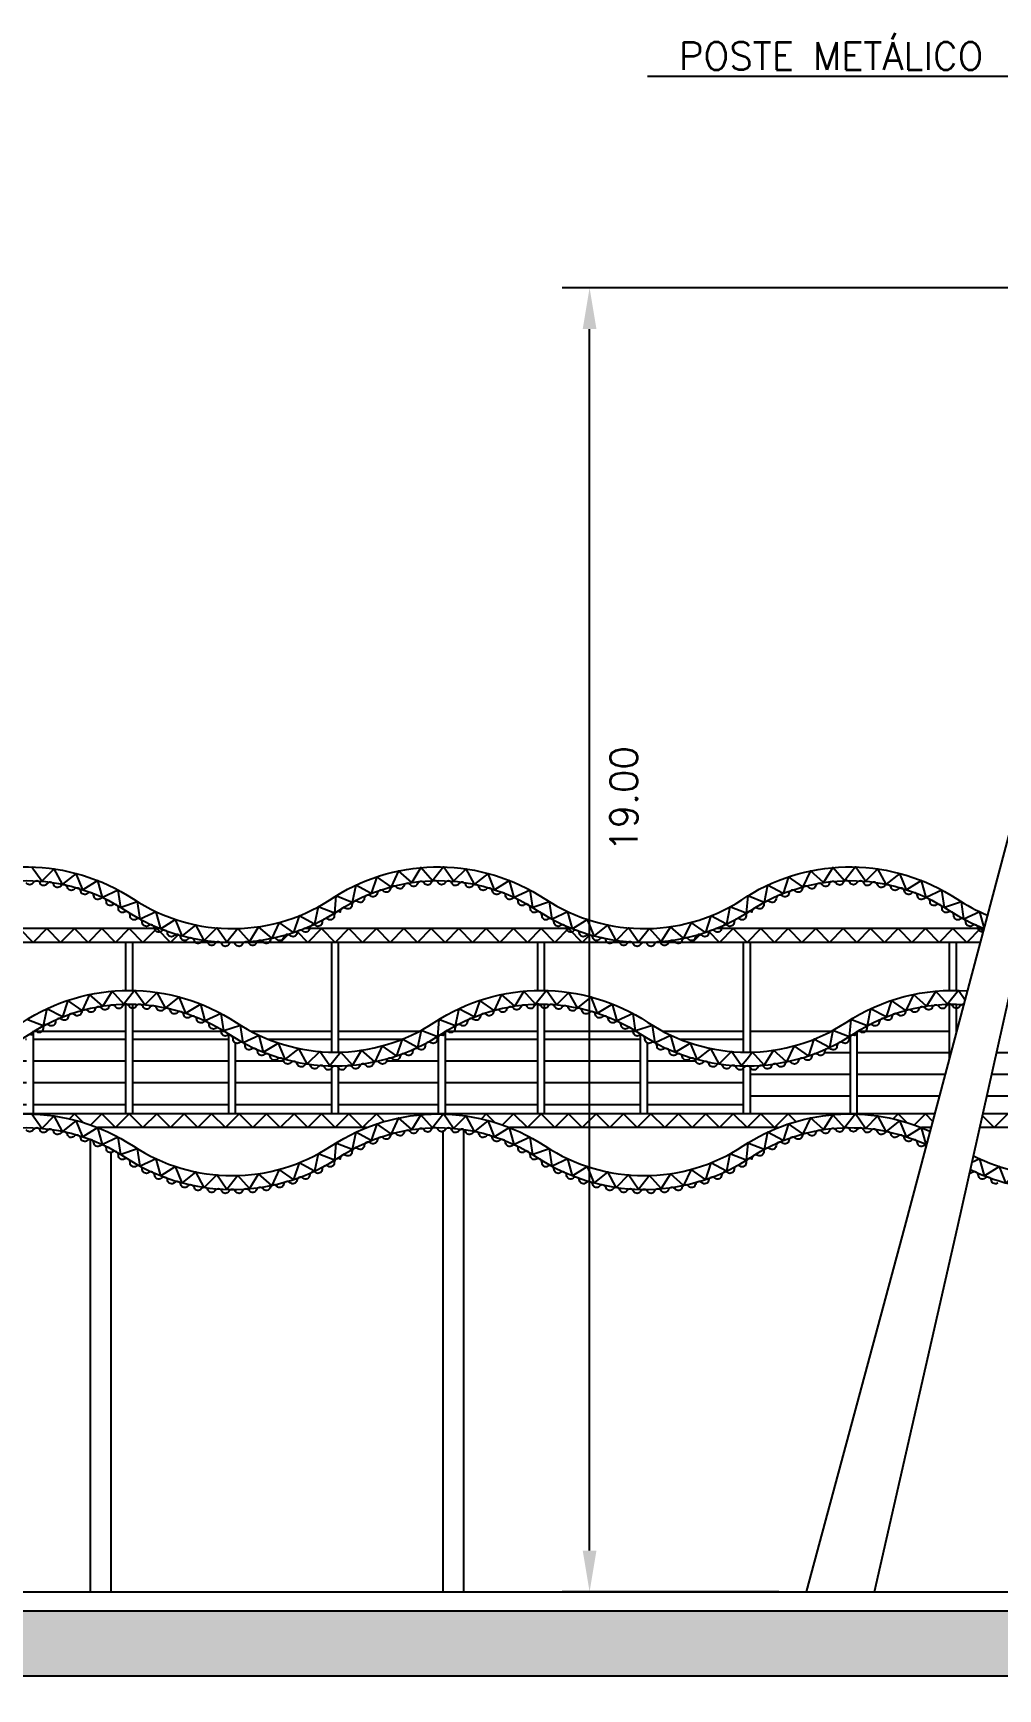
# Model space of a CAD drawing. Header units: millimetres. Extents: x 462 to 740, y -508 to -73.
# Drawn here: x 669.72 to 683.78, y -437.27 to -413.14 of the extents above; entities that cross this region are included whole.
import ezdxf

# ---------------------------------------------------------------- set-up
doc = ezdxf.new("R2010")
doc.units = ezdxf.units.MM
doc.header["$LTSCALE"] = 0.1
doc.header["$PDMODE"] = 3
doc.header["$PDSIZE"] = 0.005
for name, color, linetype in [('azul-claro', 130, 'Continuous'), ('COTAS', 6, 'Continuous'), ('nivel', 1, 'Continuous'), ('ondas-claras', 130, 'Continuous'), ('ondas-escuras', 160, 'Continuous'), ('Parede alta', 5, 'Continuous')]:
    doc.layers.add(name, color=color, linetype=linetype)
doc.styles.add('RO-00', font='romans.shx')
doc.dimstyles.new('COTAS-300', dxfattribs={"dimscale": 0, "dimtxt": 0.4, "dimasz": 0.6, "dimexe": 0.4, "dimexo": 0.4, "dimgap": 0.3, "dimtad": 1, "dimzin": 1, "dimdsep": 46, "dimtxsty": 'RO-00', "dimcen": 2.5, "dimclrd": 6, "dimclre": 6, "dimclrt": 2, "dimadec": 0, "dimazin": 0, "dimtfac": 1, "dimtmove": 2, "dimatfit": 2, "dimfxl": 1, "dimtolj": 1, "dimtzin": 0, "dimarcsym": 0})

# ---------------------------------------------------------------- blocks, each defined once
blk = doc.blocks.new('*D79')
at = {"layer": 'COTAS', "color": 6, "lineweight": -2}
for p, q in [((685.655, -416.85), (677.428, -416.85)), ((677.828, -435.25), (677.828, -417.45)), ((680.583, -435.85), (677.428, -435.85))]:
    blk.add_line(p, q, dxfattribs=at)
at = {"layer": 'COTAS', "color": 6}
for points in [[(677.728, -417.45), (677.928, -417.45), (677.828, -416.85)], [(677.728, -435.25), (677.928, -435.25), (677.828, -435.85)]]:
    blk.add_solid(points, dxfattribs=at)
at = {"layer": 'Defpoints', "color": 0}
for p in [(677.828, -416.85), (686.055, -416.85), (680.983, -435.85)]:
    blk.add_point(p, dxfattribs=at)
at = {"layer": 'COTAS', "color": 2, "insert": (678.328, -424.297), "char_height": 0.4, "attachment_point": 5, "rotation": 90, "style": 'RO-00'}
blk.add_mtext('\\A1;19.00', dxfattribs=at)

msp = doc.modelspace()

# ---------------------------------------------------------------- hatches: boundary and pattern name
h = msp.add_hatch()
h.set_pattern_fill('LINE', color=256, scale=0.1, style=0)
h.set_pattern_definition([(180, (1295.52307, 93.53916), (0, 0.3175), [])])
h.paths.add_polyline_path([(672.903, -427.687), (674.072, -427.687), (674.072, -427.986, -0.116451)])
h.paths.add_polyline_path([(672.672, -427.855, 0.237937), (672.723, -427.85, -0.268983), (672.781, -427.848), (672.781, -427.848, -0.268989), (672.811, -427.898, 0.610099), (672.902, -427.943, -0.268989), (672.959, -427.937), (672.959, -427.937, -0.268983), (672.993, -427.984, 0.6101), (673.087, -428.022, -0.268983), (673.144, -428.012), (673.144, -428.012, -0.268989), (673.181, -428.057, 0.610099), (673.277, -428.089, -0.26899), (673.334, -428.075), (673.334, -428.075, -0.268984), (673.374, -428.117, 0.6101), (673.472, -428.142, -0.579938), (673.57, -428.163, 0.610099), (673.67, -428.181, -0.579938), (673.769, -428.195, 0.6101), (673.87, -428.205, -0.579938), (673.97, -428.212, 0.610099), (674.071, -428.216, -0.001454), (674.072, -428.216), (674.072, -428.887), (672.672, -428.887)])
h.paths.add_polyline_path([(671.172, -427.687), (672.465, -427.687, -0.020521), (672.465, -427.692, 0.5853), (672.55, -427.745, -0.098516), (672.572, -427.739), (672.572, -428.887), (671.172, -428.887)])
h.paths.add_polyline_path([(669.727, -427.689, -0.024038), (669.732, -427.687), (669.768, -427.687, -0.049924), (669.778, -427.692, 0.312343), (669.844, -427.687), (671.072, -427.687), (671.072, -428.887), (669.727, -428.887)])
h.paths.add_polyline_path([(668.172, -428.216, -0.001448), (668.172, -428.216, 0.6101), (668.273, -428.212, -0.579938), (668.373, -428.205, 0.610099), (668.474, -428.195, -0.579938), (668.573, -428.181, 0.6101), (668.673, -428.163, -0.579938), (668.771, -428.142, 0.610099), (668.869, -428.117, -0.579938), (668.966, -428.089, 0.6101), (669.062, -428.057, -0.579938), (669.156, -428.022, 0.610099), (669.25, -427.984, -0.579938), (669.341, -427.943, 0.6101), (669.432, -427.898, -0.579938), (669.52, -427.85, 0.610099), (669.608, -427.799, -0.222137), (669.627, -427.754), (669.627, -428.887), (668.172, -428.887)])
h.paths.add_polyline_path([(668.172, -427.687), (669.34, -427.687, -0.116451), (668.172, -427.986)])
h = msp.add_hatch()
h.set_pattern_fill('LINE', color=256, scale=0.1, style=0)
h.set_pattern_definition([(180, (1301.52307, 93.53916), (0, 0.3175), [])])
h.paths.add_polyline_path([(678.903, -427.687), (680.072, -427.687), (680.072, -427.986, -0.116451)])
h.paths.add_polyline_path([(678.672, -427.855, 0.237937), (678.723, -427.85, -0.268983), (678.781, -427.848), (678.781, -427.848, -0.268989), (678.811, -427.898, 0.610099), (678.902, -427.943, -0.268989), (678.959, -427.937), (678.959, -427.937, -0.268983), (678.993, -427.984, 0.6101), (679.087, -428.022, -0.268983), (679.144, -428.012), (679.144, -428.012, -0.268989), (679.181, -428.057, 0.610099), (679.277, -428.089, -0.26899), (679.334, -428.075), (679.334, -428.075, -0.268984), (679.374, -428.117, 0.6101), (679.472, -428.142, -0.579938), (679.57, -428.163, 0.610099), (679.67, -428.181, -0.579938), (679.769, -428.195, 0.6101), (679.87, -428.205, -0.579938), (679.97, -428.212, 0.610099), (680.071, -428.216, -0.001454), (680.072, -428.216), (680.072, -428.887), (678.672, -428.887)])
h.paths.add_polyline_path([(677.172, -427.687), (678.465, -427.687, -0.020521), (678.465, -427.692, 0.5853), (678.55, -427.745, -0.098516), (678.572, -427.739), (678.572, -428.887), (677.172, -428.887)])
h.paths.add_polyline_path([(675.727, -427.689, -0.024038), (675.732, -427.687), (675.768, -427.687, -0.049924), (675.778, -427.692, 0.312343), (675.844, -427.687), (677.072, -427.687), (677.072, -428.887), (675.727, -428.887)])
h.paths.add_polyline_path([(674.172, -428.216, -0.001448), (674.172, -428.216, 0.6101), (674.273, -428.212, -0.579938), (674.373, -428.205, 0.610099), (674.474, -428.195, -0.579938), (674.573, -428.181, 0.6101), (674.673, -428.163, -0.579938), (674.771, -428.142, 0.610099), (674.869, -428.117, -0.579938), (674.966, -428.089, 0.6101), (675.062, -428.057, -0.579938), (675.156, -428.022, 0.610099), (675.25, -427.984, -0.579938), (675.341, -427.943, 0.6101), (675.432, -427.898, -0.579938), (675.52, -427.85, 0.610099), (675.608, -427.799, -0.222137), (675.627, -427.754), (675.627, -428.887), (674.172, -428.887)])
h.paths.add_polyline_path([(674.172, -427.687), (675.34, -427.687, -0.116451), (674.172, -427.986)])
h = msp.add_hatch()
h.set_pattern_fill('LINE', color=256, scale=0.1, style=0)
h.paths.add_polyline_path([(681.627, -427.754, 0.222137), (681.608, -427.799, -0.610099), (681.52, -427.85, 0.579938), (681.432, -427.898, -0.6101), (681.341, -427.943, 0.579938), (681.25, -427.984, -0.610099), (681.156, -428.022, 0.579938), (681.062, -428.057, -0.6101), (680.966, -428.089, 0.579938), (680.869, -428.117, -0.610099), (680.771, -428.142, 0.579938), (680.673, -428.163, -0.6101), (680.573, -428.181, 0.579938), (680.474, -428.195, -0.610099), (680.373, -428.205, 0.579938), (680.273, -428.212, -0.6101), (680.172, -428.216, 0.001448), (680.172, -428.216), (680.172, -428.887), (681.627, -428.887)])
h.paths.add_polyline_path([(681.34, -427.687), (680.172, -427.687), (680.172, -427.986, 0.116451)])
h.paths.add_polyline_path([(683.072, -428.069), (683.072, -427.687), (681.844, -427.687, -0.312343), (681.778, -427.692, 0.049924), (681.768, -427.687), (681.732, -427.687, 0.024038), (681.727, -427.689), (681.727, -428.887), (682.854, -428.887)])
h.paths.add_polyline_path([(684.572, -427.739, 0.098516), (684.55, -427.745, -0.5853), (684.465, -427.692, 0.020521), (684.465, -427.687), (683.825, -427.687), (683.557, -428.887), (684.572, -428.887)])
h.paths.add_polyline_path([(686.072, -428.216, 0.001454), (686.071, -428.216, -0.610099), (685.97, -428.212, 0.579938), (685.87, -428.205, -0.6101), (685.769, -428.195, 0.579938), (685.67, -428.181, -0.610099), (685.57, -428.163, 0.579938), (685.472, -428.142, -0.6101), (685.374, -428.117, 0.268983), (685.334, -428.075), (685.334, -428.075, 0.26899), (685.277, -428.089, -0.610099), (685.181, -428.057, 0.268989), (685.144, -428.012), (685.144, -428.012, 0.268983), (685.087, -428.022, -0.6101), (684.993, -427.984, 0.268983), (684.959, -427.937), (684.959, -427.937, 0.268989), (684.902, -427.943, -0.610099), (684.811, -427.898, 0.268989), (684.781, -427.848), (684.781, -427.848, 0.268983), (684.723, -427.85, -0.237937), (684.672, -427.855), (684.672, -428.887), (686.072, -428.887)])
h.paths.add_polyline_path([(686.072, -427.687), (684.903, -427.687, 0.116451), (686.072, -427.986)])
at = {"layer": 'Parede alta'}
msp.add_hatch(color=256, dxfattribs=at).paths.add_polyline_path([(735.579, -436.322), (728.995, -436.322), (728.995, -436.133), (714.019, -436.133), (714.019, -436.322), (712.317, -436.322), (706.561, -436.322), (706.561, -436.133), (698.366, -436.133), (698.366, -436.322), (685.699, -436.322), (685.699, -436.133), (660.861, -436.133), (640.666, -436.133), (640.666, -436.322), (628.399, -436.322), (628.399, -436.133), (620.466, -436.133), (620.466, -436.322), (611.75, -436.322), (611.75, -437.266), (621.41, -437.266), (621.41, -437.077), (627.455, -437.077), (627.455, -437.266), (641.61, -437.266), (641.61, -437.077), (660.861, -437.077), (684.755, -437.077), (684.755, -437.266), (699.31, -437.266), (699.31, -437.077), (705.617, -437.077), (705.617, -437.266), (712.317, -437.266), (714.963, -437.266), (714.963, -437.077), (728.051, -437.077), (728.051, -437.266), (735.579, -437.266)])

# ---------------------------------------------------------------- linework, layer by layer
for p, q in [((671.577, -426.187), (668.122, -426.187)), ((669.522, -426.187), (669.722, -426.387)), ((669.922, -426.187), (669.722, -426.387)), ((669.922, -426.187), (670.122, -426.387)), ((670.322, -426.187), (670.122, -426.387)), ((670.322, -426.187), (670.522, -426.387)), ((670.722, -426.187), (670.522, -426.387)), ((670.722, -426.187), (670.922, -426.387)), ((671.122, -426.187), (670.922, -426.387)), ((671.122, -426.187), (671.322, -426.387)), ((671.522, -426.187), (671.322, -426.387)), ((671.522, -426.187), (671.722, -426.387)), ((671.834, -426.275), (671.722, -426.387)), ((673.444, -426.265), (673.322, -426.387)), ((673.561, -426.226), (673.722, -426.387)), ((674.122, -426.187), (673.666, -426.187)), ((673.922, -426.187), (673.722, -426.387)), ((673.922, -426.187), (674.122, -426.387)), ((677.577, -426.187), (674.122, -426.187)), ((674.322, -426.187), (674.122, -426.387)), ((674.322, -426.187), (674.522, -426.387)), ((674.722, -426.187), (674.522, -426.387)), ((674.722, -426.187), (674.922, -426.387)), ((675.122, -426.187), (674.922, -426.387)), ((675.122, -426.187), (675.322, -426.387)), ((675.522, -426.187), (675.322, -426.387)), ((675.522, -426.187), (675.722, -426.387)), ((675.922, -426.187), (675.722, -426.387)), ((675.922, -426.187), (676.122, -426.387)), ((676.322, -426.187), (676.122, -426.387)), ((676.322, -426.187), (676.522, -426.387)), ((676.722, -426.187), (676.522, -426.387)), ((676.722, -426.187), (676.922, -426.387)), ((677.122, -426.187), (676.922, -426.387)), ((677.122, -426.187), (677.322, -426.387)), ((677.522, -426.187), (677.322, -426.387)), ((677.522, -426.187), (677.722, -426.387)), ((677.834, -426.275), (677.722, -426.387)), ((679.444, -426.265), (679.322, -426.387)), ((679.561, -426.226), (679.722, -426.387)), ((680.122, -426.187), (679.666, -426.187)), ((679.922, -426.187), (679.722, -426.387)), ((679.922, -426.187), (680.122, -426.387)), ((683.577, -426.187), (680.122, -426.187)), ((680.322, -426.187), (680.122, -426.387)), ((680.322, -426.187), (680.522, -426.387)), ((680.722, -426.187), (680.522, -426.387)), ((680.722, -426.187), (680.922, -426.387)), ((681.122, -426.187), (680.922, -426.387)), ((681.122, -426.187), (681.322, -426.387)), ((681.522, -426.187), (681.322, -426.387)), ((681.522, -426.187), (681.722, -426.387)), ((681.922, -426.187), (681.722, -426.387)), ((681.922, -426.187), (682.122, -426.387)), ((682.322, -426.187), (682.122, -426.387)), ((682.322, -426.187), (682.522, -426.387)), ((682.722, -426.187), (682.522, -426.387)), ((682.722, -426.187), (682.922, -426.387)), ((683.122, -426.187), (682.922, -426.387)), ((683.122, -426.187), (683.322, -426.387)), ((683.522, -426.187), (683.322, -426.387)), ((683.522, -426.187), (683.561, -426.227)), ((674.122, -426.387), (668.122, -426.387)), ((671.072, -427.087), (671.072, -426.387)), ((671.172, -427.087), (671.172, -426.387)), ((674.072, -427.986), (674.072, -426.387)), ((680.122, -426.387), (674.122, -426.387)), ((674.172, -427.986), (674.172, -426.387)), ((677.072, -427.087), (677.072, -426.387)), ((677.172, -427.087), (677.172, -426.387)), ((680.072, -427.986), (680.072, -426.387)), ((683.519, -426.387), (680.122, -426.387)), ((680.172, -427.986), (680.172, -426.387)), ((683.072, -427.087), (683.072, -426.387)), ((683.172, -427.087), (683.172, -426.387)), ((671.072, -428.887), (671.072, -427.287)), ((671.172, -428.887), (671.172, -427.287)), ((677.072, -428.887), (677.072, -427.287)), ((677.172, -428.887), (677.172, -427.287)), ((683.072, -428.069), (683.072, -427.287)), ((683.172, -427.692), (683.172, -427.287)), ((669.727, -428.887), (669.727, -427.689)), ((671.072, -427.687), (669.729, -427.687)), ((672.514, -427.687), (671.172, -427.687)), ((672.572, -428.887), (672.572, -427.739)), ((674.072, -427.687), (672.903, -427.687)), ((675.34, -427.687), (674.172, -427.687)), ((675.627, -428.887), (675.627, -427.754)), ((675.727, -428.887), (675.727, -427.689)), ((677.072, -427.687), (675.729, -427.687)), ((678.514, -427.687), (677.172, -427.687)), ((678.572, -428.887), (678.572, -427.739)), ((680.072, -427.687), (678.903, -427.687)), ((681.34, -427.687), (680.172, -427.687)), ((681.627, -428.887), (681.627, -427.754)), ((681.727, -428.887), (681.727, -427.689)), ((683.072, -427.687), (681.729, -427.687)), ((683.173, -427.687), (683.172, -427.687)), ((672.672, -428.887), (672.672, -427.855)), ((678.672, -428.887), (678.672, -427.855)), ((674.072, -428.887), (674.072, -428.186)), ((674.172, -428.887), (674.172, -428.186)), ((680.072, -428.887), (680.072, -428.186)), ((680.172, -428.887), (680.172, -428.186)), ((674.122, -428.887), (668.122, -428.887)), ((670.322, -428.887), (670.251, -428.958)), ((670.322, -428.887), (670.444, -429.009)), ((670.722, -428.887), (670.561, -429.048)), ((670.722, -428.887), (670.922, -429.087)), ((671.122, -428.887), (670.922, -429.087)), ((671.122, -428.887), (671.322, -429.087)), ((671.522, -428.887), (671.322, -429.087)), ((671.522, -428.887), (671.722, -429.087)), ((671.922, -428.887), (671.722, -429.087)), ((671.922, -428.887), (672.122, -429.087)), ((672.322, -428.887), (672.122, -429.087)), ((672.322, -428.887), (672.522, -429.087)), ((672.722, -428.887), (672.522, -429.087)), ((672.722, -428.887), (672.922, -429.087)), ((673.122, -428.887), (672.922, -429.087)), ((673.122, -428.887), (673.322, -429.087)), ((673.522, -428.887), (673.322, -429.087)), ((673.522, -428.887), (673.722, -429.087)), ((673.922, -428.887), (673.722, -429.087)), ((673.922, -428.887), (674.122, -429.087)), ((680.122, -428.887), (674.122, -428.887)), ((674.322, -428.887), (674.122, -429.087)), ((674.322, -428.887), (674.522, -429.087)), ((674.722, -428.887), (674.522, -429.087)), ((674.722, -428.887), (674.834, -428.999)), ((676.322, -428.887), (676.251, -428.958)), ((676.322, -428.887), (676.444, -429.009)), ((676.722, -428.887), (676.561, -429.048)), ((676.722, -428.887), (676.922, -429.087)), ((677.122, -428.887), (676.922, -429.087)), ((677.122, -428.887), (677.322, -429.087)), ((677.522, -428.887), (677.322, -429.087)), ((677.522, -428.887), (677.722, -429.087)), ((677.922, -428.887), (677.722, -429.087)), ((677.922, -428.887), (678.122, -429.087)), ((678.322, -428.887), (678.122, -429.087)), ((678.322, -428.887), (678.522, -429.087)), ((678.722, -428.887), (678.522, -429.087)), ((678.722, -428.887), (678.922, -429.087)), ((679.122, -428.887), (678.922, -429.087)), ((679.122, -428.887), (679.322, -429.087)), ((679.522, -428.887), (679.322, -429.087)), ((679.522, -428.887), (679.722, -429.087)), ((679.922, -428.887), (679.722, -429.087)), ((679.922, -428.887), (680.122, -429.087)), ((680.322, -428.887), (680.122, -429.087)), ((682.854, -428.887), (680.122, -428.887)), ((680.322, -428.887), (680.522, -429.087)), ((680.722, -428.887), (680.522, -429.087)), ((680.722, -428.887), (680.834, -428.999)), ((682.322, -428.887), (682.251, -428.958)), ((682.322, -428.887), (682.444, -429.009)), ((682.722, -428.887), (682.561, -429.048)), ((682.722, -428.887), (682.826, -428.992)), ((683.55, -428.916), (683.722, -429.087)), ((686.122, -428.887), (683.557, -428.887)), ((683.922, -428.887), (683.722, -429.087)), ((674.122, -429.087), (670.666, -429.087)), ((674.577, -429.087), (674.122, -429.087)), ((680.122, -429.087), (676.666, -429.087)), ((680.577, -429.087), (680.122, -429.087)), ((682.801, -429.087), (682.666, -429.087)), ((686.122, -429.087), (683.512, -429.087))]:
    msp.add_line(p, q)
at = {"layer": 'azul-claro'}
for points in [[(668.122, -425.716, -0.293057), (671.177, -425.753, 0.306916), (674.122, -425.716, 0.292457)], [(674.122, -425.716, -0.293057), (677.177, -425.753, 0.307403), (680.132, -425.711, 0.292457)], [(680.122, -425.716, -0.293057), (683.177, -425.753, 0.048213), (683.624, -425.99, 0.048213)], [(668.122, -425.956, 0.005791), (668.177, -425.92, -0.3), (671.066, -425.92, 0.3), (674.177, -425.92)], [(674.122, -425.959, 0.191661), (674.108, -425.999, -0.603753), (674.021, -426.05, 0.586073), (673.932, -426.098, -0.603737), (673.842, -426.143, 0.586073), (673.75, -426.185, -0.603753), (673.656, -426.223, 0.586073), (673.562, -426.258, -0.603737), (673.466, -426.289, 0.586073), (673.369, -426.317, -0.603753), (673.271, -426.342, 0.586073), (673.173, -426.363, -0.603737), (673.073, -426.381, 0.586073), (672.974, -426.395, -0.603753), (672.873, -426.406, 0.586073), (672.773, -426.413, -0.603737), (672.672, -426.416, 0.586073), (672.571, -426.416, -0.603753), (672.47, -426.413, 0.586073), (672.37, -426.406, -0.603737), (672.269, -426.395, 0.586073), (672.17, -426.381, -0.603753), (672.07, -426.363, 0.586073), (671.972, -426.342, -0.603737), (671.874, -426.317, 0.586073), (671.777, -426.289, -0.603753), (671.681, -426.258, 0.586073), (671.587, -426.223, -0.603737), (671.493, -426.185, 0.586073), (671.401, -426.143, -0.603753), (671.311, -426.098, 0.586073), (671.222, -426.05, -0.603737), (671.135, -425.999, 0.586073), (671.05, -425.945, -0.5853), (670.965, -425.892, 0.604731), (670.877, -425.841, -0.5853), (670.788, -425.794, 0.604731), (670.697, -425.75, -0.5853), (670.605, -425.71, 0.604731), (670.511, -425.674, -0.5853), (670.415, -425.641, 0.604731), (670.319, -425.612, -0.5853), (670.221, -425.587, 0.604731), (670.123, -425.566, -0.5853), (670.023, -425.548, 0.604731), (669.923, -425.535, -0.5853), (669.823, -425.525, 0.604731), (669.722, -425.519, -0.5853), (669.622, -425.517, 0.604731)], [(674.122, -425.956, 0.005791), (674.177, -425.92, -0.3), (677.066, -425.92, 0.3), (680.177, -425.92)], [(680.122, -425.959, 0.191661), (680.108, -425.999, -0.603753), (680.021, -426.05, 0.586073), (679.932, -426.098, -0.603737), (679.842, -426.143, 0.586073), (679.75, -426.185, -0.603753), (679.656, -426.223, 0.586073), (679.562, -426.258, -0.603737), (679.466, -426.289, 0.586073), (679.369, -426.317, -0.603753), (679.271, -426.342, 0.586073), (679.173, -426.363, -0.603737), (679.073, -426.381, 0.586073), (678.974, -426.395, -0.603753), (678.873, -426.406, 0.586073), (678.773, -426.413, -0.603737), (678.672, -426.416, 0.586073), (678.571, -426.416, -0.603753), (678.47, -426.413, 0.586073), (678.37, -426.406, -0.603737), (678.269, -426.395, 0.586073), (678.17, -426.381, -0.603753), (678.07, -426.363, 0.586073), (677.972, -426.342, -0.603737), (677.874, -426.317, 0.586073), (677.777, -426.289, -0.603753), (677.681, -426.258, 0.586073), (677.587, -426.223, -0.603737), (677.493, -426.185, 0.586073), (677.401, -426.143, -0.603753), (677.311, -426.098, 0.586073), (677.222, -426.05, -0.603737), (677.135, -425.999, 0.586073), (677.05, -425.945, -0.5853), (676.965, -425.892, 0.604731), (676.877, -425.841, -0.5853), (676.788, -425.794, 0.604731), (676.697, -425.75, -0.5853), (676.605, -425.71, 0.604731), (676.511, -425.674, -0.5853), (676.415, -425.641, 0.604731), (676.319, -425.612, -0.5853), (676.221, -425.587, 0.604731), (676.123, -425.566, -0.5853), (676.023, -425.548, 0.604731), (675.923, -425.535, -0.5853), (675.823, -425.525, 0.604731), (675.722, -425.519, -0.5853), (675.622, -425.517, 0.604731), (675.521, -425.519, -0.5853), (675.42, -425.525, 0.604731), (675.32, -425.535, -0.5853), (675.22, -425.548, 0.604731), (675.12, -425.566, -0.5853), (675.022, -425.587, 0.604731), (674.924, -425.612, -0.5853), (674.828, -425.641, 0.604731), (674.732, -425.674, -0.5853), (674.638, -425.71, 0.604731), (674.546, -425.75, -0.5853), (674.455, -425.794, 0.604731), (674.366, -425.841, -0.5853), (674.278, -425.892, 0.604731), (674.193, -425.945, 0.354582), (674.122, -425.959, 0.354582)], [(680.122, -425.956, 0.005791), (680.177, -425.92, -0.3), (683.066, -425.92, 0.050651), (683.572, -426.185, 0.050651)], [(683.559, -426.235, -0.432728), (683.493, -426.185, 0.586073), (683.401, -426.143, -0.603753), (683.311, -426.098, 0.586073), (683.222, -426.05, -0.603737), (683.135, -425.999, 0.586073), (683.05, -425.945, -0.5853), (682.965, -425.892, 0.604731), (682.877, -425.841, -0.5853), (682.788, -425.794, 0.604731), (682.697, -425.75, -0.5853), (682.605, -425.71, 0.604731), (682.511, -425.674, -0.5853), (682.415, -425.641, 0.604731), (682.319, -425.612, -0.5853), (682.221, -425.587, 0.604731), (682.123, -425.566, -0.5853), (682.023, -425.548, 0.604731), (681.923, -425.535, -0.5853), (681.823, -425.525, 0.604731), (681.722, -425.519, -0.5853), (681.622, -425.517, 0.604731), (681.521, -425.519, -0.5853), (681.42, -425.525, 0.604731), (681.32, -425.535, -0.5853), (681.22, -425.548, 0.604731), (681.12, -425.566, -0.5853), (681.022, -425.587, 0.604731), (680.924, -425.612, -0.5853), (680.828, -425.641, 0.604731), (680.732, -425.674, -0.5853), (680.638, -425.71, 0.604731), (680.546, -425.75, -0.5853), (680.455, -425.794, 0.604731), (680.366, -425.841, -0.5853), (680.278, -425.892, 0.604731), (680.193, -425.945, 0.354582), (680.122, -425.959)]]:
    msp.add_lwpolyline(points, format="xyb", dxfattribs=at)
for points in [[(674.111, -425.963), (673.873, -425.87), (673.821, -426.12), (673.596, -425.999), (673.516, -426.242), (673.306, -426.096), (673.198, -426.328), (673.006, -426.159), (672.872, -426.376), (672.702, -426.186), (672.543, -426.386), (672.396, -426.177), (672.215, -426.358), (672.093, -426.133), (671.893, -426.291), (671.798, -426.054), (671.58, -426.188), (671.513, -425.942), (671.282, -426.049), (671.244, -425.797), (670.999, -425.877), (670.961, -425.625), (670.73, -425.732), (670.663, -425.486), (670.445, -425.62), (670.35, -425.383), (670.15, -425.541), (670.028, -425.316), (669.847, -425.497), (669.7, -425.288)], [(680.111, -425.963), (679.873, -425.87), (679.821, -426.12), (679.596, -425.999), (679.516, -426.242), (679.306, -426.096), (679.198, -426.328), (679.006, -426.159), (678.872, -426.376), (678.702, -426.186), (678.543, -426.386), (678.396, -426.177), (678.215, -426.358), (678.093, -426.133), (677.893, -426.291), (677.798, -426.054), (677.58, -426.188), (677.513, -425.942), (677.282, -426.049), (677.244, -425.797), (676.999, -425.877), (676.961, -425.625), (676.73, -425.732), (676.663, -425.486), (676.445, -425.62), (676.35, -425.383), (676.15, -425.541), (676.028, -425.316), (675.847, -425.497), (675.7, -425.288), (675.541, -425.488), (675.371, -425.298), (675.237, -425.515), (675.045, -425.346), (674.937, -425.578), (674.727, -425.432), (674.647, -425.674), (674.422, -425.554), (674.37, -425.804), (674.132, -425.711), (674.111, -425.963)], [(683.576, -426.172), (683.513, -425.942), (683.282, -426.049), (683.244, -425.797), (682.999, -425.877), (682.961, -425.625), (682.73, -425.732), (682.663, -425.486), (682.445, -425.62), (682.35, -425.383), (682.15, -425.541), (682.028, -425.316), (681.847, -425.497), (681.7, -425.288), (681.541, -425.488), (681.371, -425.298), (681.237, -425.515), (681.045, -425.346), (680.937, -425.578), (680.727, -425.432), (680.647, -425.674), (680.422, -425.554), (680.37, -425.804), (680.132, -425.711), (680.111, -425.963)]]:
    msp.add_lwpolyline(points, dxfattribs=at)
at = {"layer": 'nivel'}
for p, q in [((670.559, -435.85), (670.559, -429.261)), ((675.696, -435.85), (675.696, -429.142)), ((675.996, -435.85), (675.996, -429.117)), ((670.859, -435.85), (670.859, -429.449))]:
    msp.add_line(p, q, dxfattribs=at)
at = {"layer": 'ondas-claras'}
for points in [[(668.066, -429.353, -0.3), (671.177, -429.353, 0.3), (674.066, -429.353)], [(674.066, -429.353, -0.3), (677.177, -429.353, 0.3), (680.066, -429.353)], [(680.066, -429.353, -0.257519), (682.787, -429.139, -0.257519)], [(668.122, -429.556, 0.005791), (668.177, -429.52, -0.3), (671.066, -429.52, 0.293699), (674.122, -429.556)], [(674.122, -429.559, 0.191661), (674.108, -429.599, -0.603753), (674.021, -429.65, 0.586073), (673.932, -429.698, -0.603737), (673.842, -429.743, 0.586073), (673.75, -429.785, -0.603753), (673.656, -429.823, 0.586073), (673.562, -429.858, -0.603737), (673.466, -429.889, 0.586073), (673.369, -429.917, -0.603753), (673.271, -429.942, 0.586073), (673.173, -429.963, -0.603737), (673.073, -429.981, 0.586073), (672.974, -429.995, -0.603753), (672.873, -430.006, 0.586073), (672.773, -430.013, -0.603737), (672.672, -430.016, 0.586073), (672.571, -430.016, -0.603753), (672.47, -430.013, 0.586073), (672.37, -430.006, -0.603737), (672.269, -429.995, 0.586073), (672.17, -429.981, -0.603753), (672.07, -429.963, 0.586073), (671.972, -429.942, -0.603737), (671.874, -429.917, 0.586073), (671.777, -429.889, -0.603753), (671.681, -429.858, 0.586073), (671.587, -429.823, -0.603737), (671.493, -429.785, 0.586073), (671.401, -429.743, -0.603753), (671.311, -429.698, 0.586073), (671.222, -429.65, -0.603737), (671.135, -429.599, 0.586073), (671.05, -429.545, -0.5853), (670.965, -429.492, 0.604731), (670.877, -429.441, -0.5853), (670.788, -429.394, 0.604731), (670.697, -429.35, -0.5853), (670.605, -429.31, 0.604731), (670.511, -429.274, -0.5853), (670.415, -429.241, 0.604731), (670.319, -429.212, -0.5853), (670.221, -429.187, 0.604731), (670.123, -429.166, -0.5853), (670.023, -429.148, 0.604731), (669.923, -429.135, -0.5853), (669.823, -429.125, 0.604731), (669.722, -429.119, -0.5853), (669.622, -429.117, 0.604731)], [(674.122, -429.556, 0.005791), (674.177, -429.52, -0.3), (677.066, -429.52, 0.293699), (680.122, -429.556)], [(680.122, -429.559, 0.191661), (680.108, -429.599, -0.603753), (680.021, -429.65, 0.586073), (679.932, -429.698, -0.603737), (679.842, -429.743, 0.586073), (679.75, -429.785, -0.603753), (679.656, -429.823, 0.586073), (679.562, -429.858, -0.603737), (679.466, -429.889, 0.586073), (679.369, -429.917, -0.603753), (679.271, -429.942, 0.586073), (679.173, -429.963, -0.603737), (679.073, -429.981, 0.586073), (678.974, -429.995, -0.603753), (678.873, -430.006, 0.586073), (678.773, -430.013, -0.603737), (678.672, -430.016, 0.586073), (678.571, -430.016, -0.603753), (678.47, -430.013, 0.586073), (678.37, -430.006, -0.603737), (678.269, -429.995, 0.586073), (678.17, -429.981, -0.603753), (678.07, -429.963, 0.586073), (677.972, -429.942, -0.603737), (677.874, -429.917, 0.586073), (677.777, -429.889, -0.603753), (677.681, -429.858, 0.586073), (677.587, -429.823, -0.603737), (677.493, -429.785, 0.586073), (677.401, -429.743, -0.603753), (677.311, -429.698, 0.586073), (677.222, -429.65, -0.603737), (677.135, -429.599, 0.586073), (677.05, -429.545, -0.5853), (676.965, -429.492, 0.604731), (676.877, -429.441, -0.5853), (676.788, -429.394, 0.604731), (676.697, -429.35, -0.5853), (676.605, -429.31, 0.604731), (676.511, -429.274, -0.5853), (676.415, -429.241, 0.604731), (676.319, -429.212, -0.5853), (676.221, -429.187, 0.604731), (676.123, -429.166, -0.5853), (676.023, -429.148, 0.604731), (675.923, -429.135, -0.5853), (675.823, -429.125, 0.604731), (675.722, -429.119, -0.5853), (675.622, -429.117, 0.604731), (675.521, -429.119, -0.5853), (675.42, -429.125, 0.604731), (675.32, -429.135, -0.5853), (675.22, -429.148, 0.604731), (675.12, -429.166, -0.5853), (675.022, -429.187, 0.604731), (674.924, -429.212, -0.5853), (674.828, -429.241, 0.604731), (674.732, -429.274, -0.5853), (674.638, -429.31, 0.604731), (674.546, -429.35, -0.5853), (674.455, -429.394, 0.604731), (674.366, -429.441, -0.5853), (674.278, -429.492, 0.604731), (674.193, -429.545, 0.354582), (674.122, -429.559, 0.354582)], [(680.122, -429.556, 0.005791), (680.177, -429.52, -0.260914), (682.735, -429.335, -0.260914)], [(682.734, -429.339, 0.171822), (682.697, -429.35, -0.5853), (682.605, -429.31, 0.604731), (682.511, -429.274, -0.5853), (682.415, -429.241, 0.604731), (682.319, -429.212, -0.5853), (682.221, -429.187, 0.604731), (682.123, -429.166, -0.5853), (682.023, -429.148, 0.604731), (681.923, -429.135, -0.5853), (681.823, -429.125, 0.604731), (681.722, -429.119, -0.5853), (681.622, -429.117, 0.604731), (681.521, -429.119, -0.5853), (681.42, -429.125, 0.604731), (681.32, -429.135, -0.5853), (681.22, -429.148, 0.604731), (681.12, -429.166, -0.5853), (681.022, -429.187, 0.604731), (680.924, -429.212, -0.5853), (680.828, -429.241, 0.604731), (680.732, -429.274, -0.5853), (680.638, -429.31, 0.604731), (680.546, -429.35, -0.5853), (680.455, -429.394, 0.604731), (680.366, -429.441, -0.5853), (680.278, -429.492, 0.604731), (680.193, -429.545, 0.354582), (680.122, -429.559)], [(683.42, -429.496, 0.270886), (686.066, -429.353)], [(683.777, -429.889, -0.603753), (683.681, -429.858, 0.586073), (683.587, -429.823, -0.603737), (683.493, -429.785, 0.586073), (683.401, -429.743, -0.181163), (683.363, -429.754, -0.181163)], [(683.375, -429.697, 0.25976), (686.122, -429.556)]]:
    msp.add_lwpolyline(points, format="xyb", dxfattribs=at)
for points in [[(674.111, -429.563), (673.873, -429.47), (673.821, -429.72), (673.596, -429.599), (673.516, -429.842), (673.306, -429.696), (673.198, -429.928), (673.006, -429.759), (672.872, -429.976), (672.702, -429.786), (672.543, -429.986), (672.396, -429.777), (672.215, -429.958), (672.093, -429.733), (671.893, -429.891), (671.798, -429.654), (671.58, -429.788), (671.513, -429.542), (671.282, -429.649), (671.244, -429.397), (670.999, -429.477), (670.961, -429.225), (670.73, -429.332), (670.663, -429.086), (670.445, -429.22), (670.35, -428.983), (670.15, -429.141), (670.028, -428.916), (669.847, -429.097), (669.7, -428.888)], [(680.111, -429.563), (679.873, -429.47), (679.821, -429.72), (679.596, -429.599), (679.516, -429.842), (679.306, -429.696), (679.198, -429.928), (679.006, -429.759), (678.872, -429.976), (678.702, -429.786), (678.543, -429.986), (678.396, -429.777), (678.215, -429.958), (678.093, -429.733), (677.893, -429.891), (677.798, -429.654), (677.58, -429.788), (677.513, -429.542), (677.282, -429.649), (677.244, -429.397), (676.999, -429.477), (676.961, -429.225), (676.73, -429.332), (676.663, -429.086), (676.445, -429.22), (676.35, -428.983), (676.15, -429.141), (676.028, -428.916), (675.847, -429.097), (675.7, -428.888), (675.541, -429.088), (675.371, -428.898), (675.237, -429.115), (675.045, -428.946), (674.937, -429.178), (674.727, -429.032), (674.647, -429.274), (674.422, -429.154), (674.37, -429.404), (674.132, -429.311), (674.111, -429.563)], [(682.736, -429.329), (682.73, -429.332), (682.663, -429.086), (682.445, -429.22), (682.35, -428.983), (682.15, -429.141), (682.028, -428.916), (681.847, -429.097), (681.7, -428.888), (681.541, -429.088), (681.371, -428.898), (681.237, -429.115), (681.045, -428.946), (680.937, -429.178), (680.727, -429.032), (680.647, -429.274), (680.422, -429.154), (680.37, -429.404), (680.132, -429.311), (680.111, -429.563)], [(686.111, -429.563), (685.873, -429.47), (685.821, -429.72), (685.596, -429.599), (685.516, -429.842), (685.306, -429.696), (685.198, -429.928), (685.006, -429.759), (684.872, -429.976), (684.702, -429.786), (684.543, -429.986), (684.396, -429.777), (684.215, -429.958), (684.093, -429.733), (683.893, -429.891), (683.798, -429.654), (683.58, -429.788), (683.513, -429.542), (683.398, -429.595)]]:
    msp.add_lwpolyline(points, dxfattribs=at)
at = {"layer": 'ondas-escuras'}
for points in [[(668.122, -427.987, 0.146769), (669.566, -427.553, -0.3), (672.677, -427.553, 0.146769), (674.122, -427.987)], [(674.122, -427.987, 0.146769), (675.566, -427.553, -0.3), (678.677, -427.553, 0.146769), (680.122, -427.987)], [(680.122, -427.987, 0.146769), (681.566, -427.553, -0.16573), (683.33, -427.095, -0.16573)], [(668.122, -428.187, 0.146769), (669.677, -427.72, -0.3), (672.566, -427.72, 0.146769), (674.122, -428.187)], [(674.122, -428.187, 0.271445), (674.071, -428.216, -0.603753), (673.97, -428.213, 0.586073), (673.87, -428.206, -0.603737), (673.769, -428.195, 0.586073), (673.67, -428.181, -0.603753), (673.57, -428.163, 0.586073), (673.472, -428.142, -0.603737), (673.374, -428.117, 0.586073), (673.277, -428.089, -0.603753), (673.181, -428.058, 0.586073), (673.087, -428.023, -0.603737), (672.993, -427.985, 0.586073), (672.901, -427.943, -0.603753), (672.811, -427.898, 0.586073), (672.722, -427.85, -0.603737), (672.635, -427.799, 0.586073), (672.55, -427.745, -0.5853), (672.465, -427.692, 0.604731), (672.377, -427.641, -0.5853), (672.288, -427.594, 0.604731), (672.197, -427.55, -0.5853), (672.105, -427.51, 0.604731), (672.011, -427.474, -0.5853), (671.915, -427.441, 0.604731), (671.819, -427.412, -0.5853), (671.721, -427.387, 0.604731), (671.623, -427.366, -0.5853), (671.523, -427.348, 0.604731), (671.423, -427.335, -0.5853), (671.323, -427.325, 0.604731), (671.222, -427.319, -0.5853), (671.122, -427.317, 0.604731), (671.021, -427.319, -0.5853), (670.92, -427.325, 0.604731), (670.82, -427.335, -0.5853), (670.72, -427.348, 0.604731), (670.62, -427.366, -0.5853), (670.522, -427.387, 0.604731), (670.424, -427.412, -0.5853), (670.328, -427.441, 0.604731), (670.232, -427.474, -0.5853), (670.138, -427.51, 0.604731), (670.046, -427.55, -0.5853), (669.955, -427.594, 0.604731), (669.866, -427.641, -0.5853), (669.778, -427.692, 0.604731), (669.693, -427.745, 0.586073)], [(674.122, -428.187, 0.146769), (675.677, -427.72, -0.3), (678.566, -427.72, 0.146769), (680.122, -428.187)], [(680.122, -428.187, 0.271445), (680.071, -428.216, -0.603753), (679.97, -428.213, 0.586073), (679.87, -428.206, -0.603737), (679.769, -428.195, 0.586073), (679.67, -428.181, -0.603753), (679.57, -428.163, 0.586073), (679.472, -428.142, -0.603737), (679.374, -428.117, 0.586073), (679.277, -428.089, -0.603753), (679.181, -428.058, 0.586073), (679.087, -428.023, -0.603737), (678.993, -427.985, 0.586073), (678.901, -427.943, -0.603753), (678.811, -427.898, 0.586073), (678.722, -427.85, -0.603737), (678.635, -427.799, 0.586073), (678.55, -427.745, -0.5853), (678.465, -427.692, 0.604731), (678.377, -427.641, -0.5853), (678.288, -427.594, 0.604731), (678.197, -427.55, -0.5853), (678.105, -427.51, 0.604731), (678.011, -427.474, -0.5853), (677.915, -427.441, 0.604731), (677.819, -427.412, -0.5853), (677.721, -427.387, 0.604731), (677.623, -427.366, -0.5853), (677.523, -427.348, 0.604731), (677.423, -427.335, -0.5853), (677.323, -427.325, 0.604731), (677.222, -427.319, -0.5853), (677.122, -427.317, 0.604731), (677.021, -427.319, -0.5853), (676.92, -427.325, 0.604731), (676.82, -427.335, -0.5853), (676.72, -427.348, 0.604731), (676.62, -427.366, -0.5853), (676.522, -427.387, 0.604731), (676.424, -427.412, -0.5853), (676.328, -427.441, 0.604731), (676.232, -427.474, -0.5853), (676.138, -427.51, 0.604731), (676.046, -427.55, -0.5853), (675.955, -427.594, 0.604731), (675.866, -427.641, -0.5853), (675.778, -427.692, 0.604731), (675.693, -427.745, 0.586073), (675.608, -427.799, -0.603753), (675.521, -427.85, 0.586073), (675.432, -427.898, -0.603737), (675.342, -427.943, 0.586073), (675.25, -427.985, -0.603753), (675.156, -428.023, 0.586073), (675.062, -428.058, -0.603737), (674.966, -428.089, 0.586073), (674.869, -428.117, -0.603753), (674.771, -428.142, 0.586073), (674.673, -428.163, -0.603737), (674.573, -428.181, 0.586073), (674.474, -428.195, -0.603753), (674.373, -428.206, 0.586073), (674.273, -428.213, -0.603737), (674.172, -428.216, 0.271445), (674.122, -428.187, 0.271445)], [(680.122, -428.187, 0.146769), (681.677, -427.72, -0.162047), (683.278, -427.292, -0.162047)], [(683.278, -427.292, 0.2962), (683.222, -427.319, -0.5853), (683.122, -427.317, 0.604731), (683.021, -427.319, -0.5853), (682.92, -427.325, 0.604731), (682.82, -427.335, -0.5853), (682.72, -427.348, 0.604731), (682.62, -427.366, -0.5853), (682.522, -427.387, 0.604731), (682.424, -427.412, -0.5853), (682.328, -427.441, 0.604731), (682.232, -427.474, -0.5853), (682.138, -427.51, 0.604731), (682.046, -427.55, -0.5853), (681.955, -427.594, 0.604731), (681.866, -427.641, -0.5853), (681.778, -427.692, 0.604731), (681.693, -427.745, 0.586073), (681.608, -427.799, -0.603753), (681.521, -427.85, 0.586073), (681.432, -427.898, -0.603737), (681.342, -427.943, 0.586073), (681.25, -427.985, -0.603753), (681.156, -428.023, 0.586073), (681.062, -428.058, -0.603737), (680.966, -428.089, 0.586073), (680.869, -428.117, -0.603753), (680.771, -428.142, 0.586073), (680.673, -428.163, -0.603737), (680.573, -428.181, 0.586073), (680.474, -428.195, -0.603753), (680.373, -428.206, 0.586073), (680.273, -428.213, -0.603737), (680.172, -428.216, 0.271445), (680.122, -428.187)]]:
    msp.add_lwpolyline(points, format="xyb", dxfattribs=at)
for points in [[(674.122, -428.087), (674.043, -428.186), (673.896, -427.977), (673.715, -428.158), (673.593, -427.933), (673.393, -428.091), (673.298, -427.854), (673.08, -427.988), (673.013, -427.742), (672.782, -427.849), (672.744, -427.597), (672.499, -427.677), (672.461, -427.425), (672.23, -427.532), (672.163, -427.286), (671.945, -427.42), (671.85, -427.183), (671.65, -427.341), (671.528, -427.116), (671.347, -427.297), (671.2, -427.088), (671.041, -427.288), (670.871, -427.098), (670.737, -427.315), (670.545, -427.146), (670.437, -427.378), (670.227, -427.232), (670.147, -427.474), (669.922, -427.354), (669.87, -427.604), (669.632, -427.511)], [(680.122, -428.087), (680.043, -428.186), (679.896, -427.977), (679.715, -428.158), (679.593, -427.933), (679.393, -428.091), (679.298, -427.854), (679.08, -427.988), (679.013, -427.742), (678.782, -427.849), (678.744, -427.597), (678.499, -427.677), (678.461, -427.425), (678.23, -427.532), (678.163, -427.286), (677.945, -427.42), (677.85, -427.183), (677.65, -427.341), (677.528, -427.116), (677.347, -427.297), (677.2, -427.088), (677.041, -427.288), (676.871, -427.098), (676.737, -427.315), (676.545, -427.146), (676.437, -427.378), (676.227, -427.232), (676.147, -427.474), (675.922, -427.354), (675.87, -427.604), (675.632, -427.511), (675.611, -427.763), (675.373, -427.67), (675.321, -427.92), (675.096, -427.799), (675.016, -428.042), (674.806, -427.896), (674.698, -428.128), (674.506, -427.959), (674.372, -428.176), (674.202, -427.986), (674.122, -428.087)], [(683.296, -427.224), (683.2, -427.088), (683.041, -427.288), (682.871, -427.098), (682.737, -427.315), (682.545, -427.146), (682.437, -427.378), (682.227, -427.232), (682.147, -427.474), (681.922, -427.354), (681.87, -427.604), (681.632, -427.511), (681.611, -427.763), (681.373, -427.67), (681.321, -427.92), (681.096, -427.799), (681.016, -428.042), (680.806, -427.896), (680.698, -428.128), (680.506, -427.959), (680.372, -428.176), (680.202, -427.986), (680.122, -428.087)]]:
    msp.add_lwpolyline(points, dxfattribs=at)
at = {"layer": 'Parede alta'}
msp.add_lwpolyline([(681.981, -435.85), (683.186, -430.543), (686.242, -416.893), (686.055, -416.85), (682.415, -430.536), (680.983, -435.85)], close=True, dxfattribs=at)
for points in [[(611.75, -436.039), (620.183, -436.039), (620.183, -435.85), (628.683, -435.85), (628.683, -436.039), (640.383, -436.039), (640.383, -435.85), (660.861, -435.85), (685.983, -435.85), (685.983, -436.039), (698.083, -436.039), (698.083, -435.85), (706.844, -435.85), (706.844, -436.039), (712.317, -436.039), (713.736, -436.039), (713.736, -435.85), (729.278, -435.85), (729.278, -436.039), (735.579, -436.039)], [(685.699, -436.133), (660.861, -436.133), (640.666, -436.133), (640.666, -436.322), (628.399, -436.322), (628.399, -436.133), (620.466, -436.133), (620.466, -436.322), (611.75, -436.322), (611.75, -437.266), (621.41, -437.266), (621.41, -437.077), (627.455, -437.077), (627.455, -437.266), (641.61, -437.266), (641.61, -437.077), (660.861, -437.077), (684.755, -437.077)]]:
    msp.add_lwpolyline(points, dxfattribs=at)

# ---------------------------------------------------------------- texts
at = {"layer": 'COTAS', "color": 2, "insert": (683.566, -413.669), "char_height": 0.4, "attachment_point": 9, "style": 'RO-00'}
msp.add_mtext('POSTE METÁLICO', dxfattribs=at)

# ---------------------------------------------------------------- dimensions: what is measured, and where the dimension line sits
at = {"layer": 'COTAS'}
dim = msp.add_linear_dim(base=(677.828, -416.85), p1=(680.983, -435.85), p2=(686.055, -416.85), angle=90, dimstyle='COTAS-300', override={"dimscale": 1}, dxfattribs=at)
dim.commit()
dim.dimension.update_dxf_attribs({"geometry": '*D79', "text_midpoint": (678.328, -424.297), "dimtype": 160})

# ---------------------------------------------------------------- leaders
at = {"layer": 'COTAS', "annotation_type": 0, "has_hookline": 1, "hookline_direction": 1, "text_width": 4.895}
msp.add_leader([(686.055, -416.85), (684.466, -413.769), (683.866, -413.769)], dimstyle='COTAS-300', override={"dimscale": 1}, dxfattribs=at)

doc.saveas('drawing.dxf')
